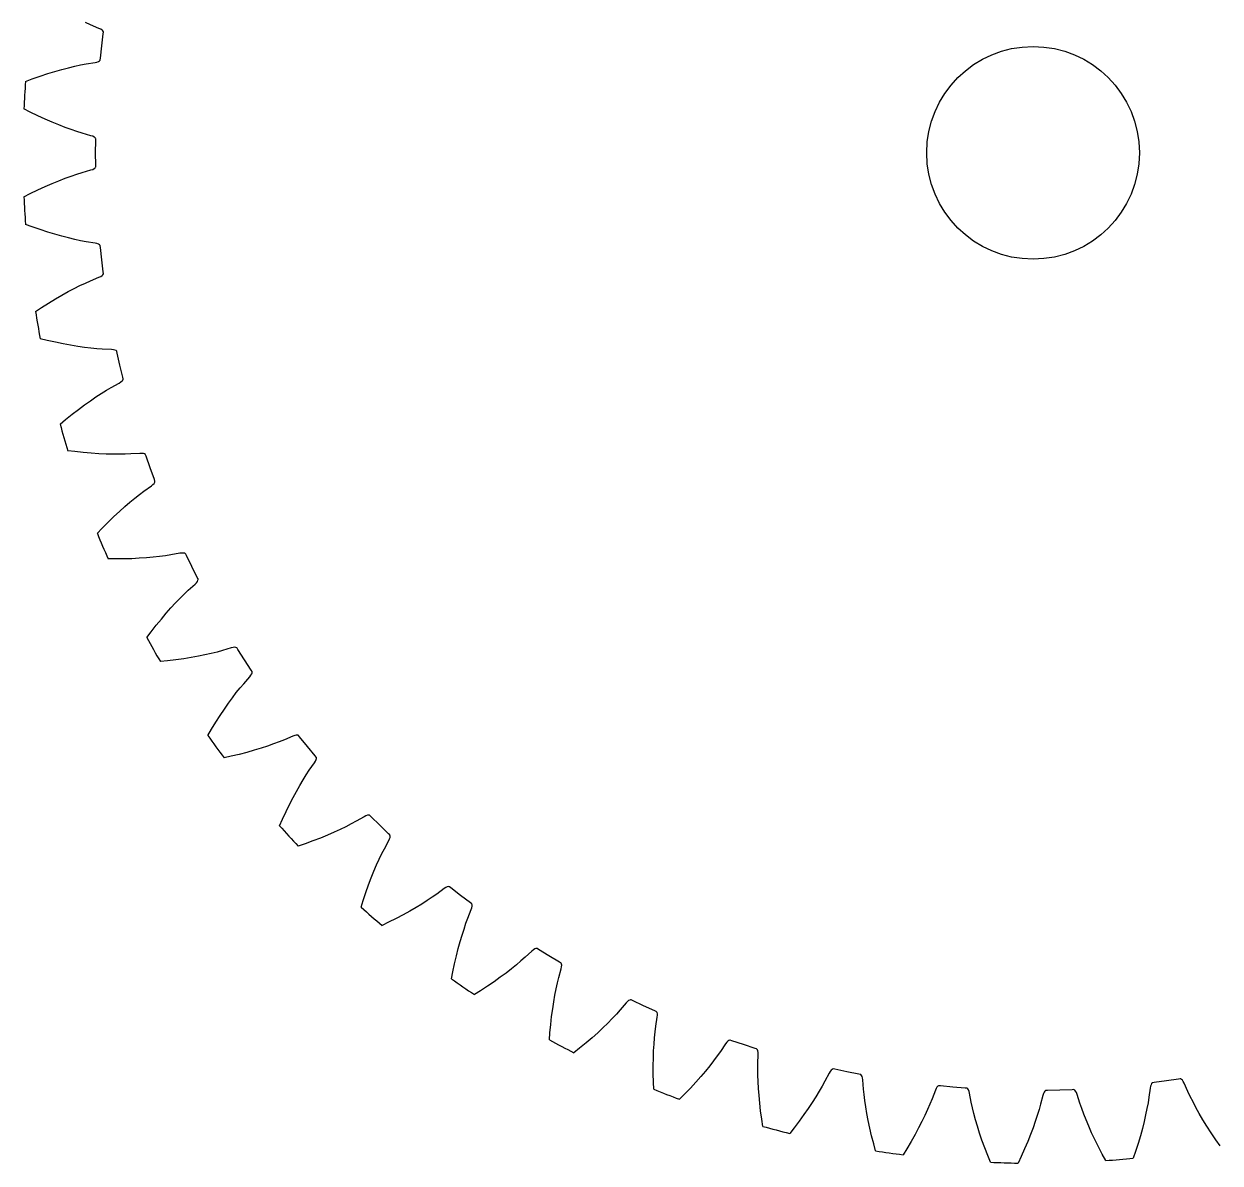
# Model space of a CAD drawing. Extents: x 6.5 to 63.5, y -28.5 to 28.5.
# Drawn here: x 6.53 to 40.28, y -28.5 to 3.64 of the extents above; entities that cross this region are included whole.
import ezdxf

# ---------------------------------------------------------------- set-up
doc = ezdxf.new("R2010")
doc.units = 0

msp = doc.modelspace()

# ---------------------------------------------------------------- linework, layer by layer
msp.add_circle((35, 0), 3)
msp.add_circle((35, 0), 3)
at = {"layer": 'layer0'}
for p, q in [((8.405, 3.61), (8.263, 3.674)), ((8.645, 3.511), (8.405, 3.61)), ((8.694, 3.487), (8.645, 3.511)), ((8.732, 3.463), (8.694, 3.487)), ((8.756, 3.439), (8.732, 3.463)), ((8.768, 3.416), (8.756, 3.439)), ((8.764, 3.36), (8.77, 3.404)), ((8.77, 3.404), (8.768, 3.416)), ((8.722, 3.015), (8.764, 3.36)), ((8.685, 2.67), (8.722, 3.015)), ((7.598, 2.353), (7.784, 2.401)), ((7.784, 2.401), (7.959, 2.442)), ((7.959, 2.442), (8.125, 2.478)), ((8.125, 2.478), (8.279, 2.507)), ((8.279, 2.507), (8.534, 2.549)), ((8.534, 2.549), (8.588, 2.561)), ((8.588, 2.561), (8.63, 2.577)), ((8.63, 2.577), (8.659, 2.594)), ((8.659, 2.594), (8.676, 2.614)), ((8.676, 2.614), (8.68, 2.625)), ((8.68, 2.625), (8.685, 2.67)), ((6.571, 2.017), (6.761, 2.087)), ((6.761, 2.087), (6.984, 2.166)), ((6.984, 2.166), (7.199, 2.236)), ((7.199, 2.236), (7.403, 2.298)), ((7.403, 2.298), (7.598, 2.353)), ((6.707, 1.145), (6.527, 1.237)), ((6.92, 1.042), (6.707, 1.145)), ((7.125, 0.948), (6.92, 1.042)), ((7.321, 0.863), (7.125, 0.948)), ((7.509, 0.786), (7.321, 0.863)), ((7.687, 0.717), (7.509, 0.786)), ((7.857, 0.656), (7.687, 0.717)), ((8.018, 0.602), (7.857, 0.656)), ((8.167, 0.555), (8.018, 0.602)), ((8.416, 0.484), (8.167, 0.555)), ((8.468, 0.466), (8.416, 0.484)), ((8.508, 0.446), (8.468, 0.466)), ((8.535, 0.425), (8.508, 0.446)), ((8.55, 0.403), (8.535, 0.425)), ((8.553, 0.392), (8.55, 0.403)), ((8.55, 0), (8.552, 0.347)), ((8.552, 0.347), (8.553, 0.392)), ((8.552, -0.347), (8.55, 0)), ((7.687, -0.717), (7.857, -0.656)), ((7.857, -0.656), (8.018, -0.602)), ((8.018, -0.602), (8.167, -0.555)), ((8.167, -0.555), (8.416, -0.484)), ((8.416, -0.484), (8.468, -0.466)), ((8.468, -0.466), (8.508, -0.446)), ((8.508, -0.446), (8.535, -0.425)), ((8.535, -0.425), (8.55, -0.403)), ((8.55, -0.403), (8.553, -0.392)), ((8.553, -0.392), (8.552, -0.347)), ((6.92, -1.042), (7.125, -0.948)), ((7.125, -0.948), (7.321, -0.863)), ((7.321, -0.863), (7.509, -0.786)), ((7.509, -0.786), (7.687, -0.717)), ((6.527, -1.237), (6.707, -1.145)), ((6.707, -1.145), (6.92, -1.042)), ((6.761, -2.087), (6.571, -2.017)), ((6.984, -2.166), (6.761, -2.087)), ((7.199, -2.236), (6.984, -2.166)), ((7.403, -2.298), (7.199, -2.236)), ((7.598, -2.353), (7.403, -2.298)), ((7.784, -2.401), (7.598, -2.353)), ((7.959, -2.442), (7.784, -2.401)), ((8.125, -2.478), (7.959, -2.442)), ((8.279, -2.507), (8.125, -2.478)), ((8.534, -2.549), (8.279, -2.507)), ((8.588, -2.561), (8.534, -2.549)), ((8.63, -2.577), (8.588, -2.561)), ((8.659, -2.594), (8.63, -2.577)), ((8.676, -2.614), (8.659, -2.594)), ((8.68, -2.625), (8.676, -2.614)), ((8.685, -2.67), (8.68, -2.625)), ((8.722, -3.015), (8.685, -2.67)), ((8.764, -3.36), (8.722, -3.015)), ((8.77, -3.404), (8.764, -3.36)), ((8.108, -3.746), (8.263, -3.674)), ((8.263, -3.674), (8.405, -3.61)), ((8.405, -3.61), (8.645, -3.511)), ((8.645, -3.511), (8.694, -3.487)), ((8.694, -3.487), (8.732, -3.463)), ((8.732, -3.463), (8.756, -3.439)), ((8.756, -3.439), (8.768, -3.416)), ((8.768, -3.416), (8.77, -3.404)), ((7.415, -4.119), (7.6, -4.012)), ((7.6, -4.012), (7.778, -3.915)), ((7.778, -3.915), (7.947, -3.826)), ((7.947, -3.826), (8.108, -3.746)), ((6.853, -4.475), (7.022, -4.363)), ((7.022, -4.363), (7.222, -4.236)), ((7.222, -4.236), (7.415, -4.119)), ((7.183, -5.293), (6.987, -5.244)), ((7.414, -5.345), (7.183, -5.293)), ((7.635, -5.39), (7.414, -5.345)), ((7.845, -5.429), (7.635, -5.39)), ((8.045, -5.461), (7.845, -5.429)), ((8.235, -5.487), (8.045, -5.461)), ((8.413, -5.509), (8.235, -5.487)), ((8.583, -5.525), (8.413, -5.509)), ((8.739, -5.537), (8.583, -5.525)), ((8.997, -5.549), (8.739, -5.537)), ((9.052, -5.555), (8.997, -5.549)), ((9.095, -5.566), (9.052, -5.555)), ((9.127, -5.58), (9.095, -5.566)), ((9.146, -5.598), (9.127, -5.58)), ((9.151, -5.608), (9.146, -5.598)), ((9.161, -5.652), (9.151, -5.608)), ((9.237, -5.991), (9.161, -5.652)), ((9.318, -6.328), (9.237, -5.991)), ((9.298, -6.435), (9.319, -6.408)), ((9.329, -6.372), (9.318, -6.328)), ((9.319, -6.408), (9.329, -6.384)), ((9.329, -6.384), (9.329, -6.372)), ((8.711, -6.787), (8.856, -6.697)), ((8.856, -6.697), (8.99, -6.618)), ((8.99, -6.618), (9.217, -6.493)), ((9.217, -6.493), (9.263, -6.463)), ((9.263, -6.463), (9.298, -6.435)), ((8.236, -7.11), (8.401, -6.992)), ((8.401, -6.992), (8.56, -6.885)), ((8.56, -6.885), (8.711, -6.787)), ((7.702, -7.524), (7.886, -7.375)), ((7.886, -7.375), (8.064, -7.237)), ((8.064, -7.237), (8.236, -7.11)), ((7.547, -7.654), (7.702, -7.524)), ((7.968, -8.429), (7.767, -8.403)), ((8.203, -8.455), (7.968, -8.429)), ((8.428, -8.474), (8.203, -8.455)), ((8.641, -8.489), (8.428, -8.474)), ((8.843, -8.498), (8.641, -8.489)), ((9.035, -8.503), (8.843, -8.498)), ((9.215, -8.503), (9.035, -8.503)), ((9.385, -8.5), (9.215, -8.503)), ((9.541, -8.494), (9.385, -8.5)), ((9.799, -8.477), (9.541, -8.494)), ((9.855, -8.477), (9.799, -8.477)), ((9.899, -8.482), (9.855, -8.477)), ((9.932, -8.493), (9.899, -8.482)), ((9.953, -8.509), (9.932, -8.493)), ((9.959, -8.518), (9.953, -8.509)), ((9.974, -8.561), (9.959, -8.518)), ((10.088, -8.889), (9.974, -8.561)), ((10.207, -9.215), (10.088, -8.889)), ((9.914, -9.54), (10.125, -9.39)), ((10.125, -9.39), (10.168, -9.355)), ((10.168, -9.355), (10.199, -9.323)), ((10.199, -9.323), (10.217, -9.294)), ((10.223, -9.257), (10.207, -9.215)), ((10.217, -9.294), (10.224, -9.268)), ((10.224, -9.268), (10.223, -9.257)), ((9.517, -9.854), (9.656, -9.74)), ((9.656, -9.74), (9.79, -9.634)), ((9.79, -9.634), (9.914, -9.54)), ((9.065, -10.26), (9.221, -10.114)), ((9.221, -10.114), (9.372, -9.979)), ((9.372, -9.979), (9.517, -9.854)), ((8.738, -10.586), (8.903, -10.418)), ((8.903, -10.418), (9.065, -10.26)), ((8.598, -10.734), (8.738, -10.586)), ((9.105, -11.456), (8.902, -11.453)), ((9.341, -11.454), (9.105, -11.456)), ((9.567, -11.448), (9.341, -11.454)), ((9.78, -11.438), (9.567, -11.448)), ((9.983, -11.424), (9.78, -11.438)), ((10.173, -11.407), (9.983, -11.424)), ((10.352, -11.387), (10.173, -11.407)), ((10.521, -11.365), (10.352, -11.387)), ((10.675, -11.341), (10.521, -11.365)), ((10.93, -11.295), (10.675, -11.341)), ((10.985, -11.288), (10.93, -11.295)), ((11.029, -11.288), (10.985, -11.288)), ((11.063, -11.295), (11.029, -11.288)), ((11.086, -11.308), (11.063, -11.295)), ((11.093, -11.317), (11.086, -11.308)), ((11.113, -11.358), (11.093, -11.317)), ((11.264, -11.67), (11.113, -11.358)), ((11.419, -11.981), (11.264, -11.67)), ((11.357, -12.164), (11.396, -12.125)), ((11.396, -12.125), (11.423, -12.089)), ((11.439, -12.021), (11.419, -11.981)), ((11.423, -12.089), (11.438, -12.058)), ((11.438, -12.058), (11.442, -12.032)), ((11.442, -12.032), (11.439, -12.021)), ((10.931, -12.565), (11.052, -12.445)), ((11.052, -12.445), (11.165, -12.337)), ((11.165, -12.337), (11.357, -12.164)), ((10.676, -12.835), (10.806, -12.695)), ((10.806, -12.695), (10.931, -12.565)), ((10.261, -13.325), (10.404, -13.15)), ((10.404, -13.15), (10.542, -12.987)), ((10.542, -12.987), (10.676, -12.835)), ((10.116, -13.511), (10.261, -13.325)), ((9.994, -13.673), (10.116, -13.511)), ((11.635, -14.163), (11.448, -14.201)), ((11.811, -14.123), (11.635, -14.163)), ((11.976, -14.081), (11.811, -14.123)), ((12.127, -14.04), (11.976, -14.081)), ((12.374, -13.965), (12.127, -14.04)), ((12.428, -13.952), (12.374, -13.965)), ((12.472, -13.947), (12.428, -13.952)), ((12.507, -13.95), (12.472, -13.947)), ((12.531, -13.961), (12.507, -13.95)), ((12.539, -13.969), (12.531, -13.961)), ((12.563, -14.007), (12.539, -13.969)), ((12.749, -14.3), (12.563, -14.007)), ((10.58, -14.333), (10.378, -14.353)), ((10.814, -14.304), (10.58, -14.333)), ((11.038, -14.273), (10.814, -14.304)), ((11.249, -14.238), (11.038, -14.273)), ((11.448, -14.201), (11.249, -14.238)), ((12.938, -14.591), (12.749, -14.3)), ((12.727, -14.974), (12.898, -14.78)), ((12.898, -14.78), (12.932, -14.736)), ((12.932, -14.736), (12.955, -14.698)), ((12.963, -14.628), (12.938, -14.591)), ((12.955, -14.698), (12.966, -14.665)), ((12.967, -14.639), (12.963, -14.628)), ((12.966, -14.665), (12.967, -14.639)), ((12.52, -15.227), (12.627, -15.094)), ((12.627, -15.094), (12.727, -14.974)), ((12.182, -15.69), (12.298, -15.524)), ((12.298, -15.524), (12.411, -15.37)), ((12.411, -15.37), (12.52, -15.227)), ((12.063, -15.868), (12.182, -15.69)), ((11.818, -16.26), (11.941, -16.058)), ((11.941, -16.058), (12.063, -15.868)), ((11.716, -16.434), (11.818, -16.26)), ((14.114, -16.453), (13.876, -16.556)), ((14.166, -16.434), (14.114, -16.453)), ((14.209, -16.424), (14.166, -16.434)), ((14.244, -16.423), (14.209, -16.424)), ((14.269, -16.431), (14.244, -16.423)), ((14.278, -16.438), (14.269, -16.431)), ((14.306, -16.473), (14.278, -16.438)), ((14.524, -16.743), (14.306, -16.473)), ((13.027, -16.853), (12.821, -16.911)), ((13.22, -16.794), (13.027, -16.853)), ((13.402, -16.734), (13.22, -16.794)), ((13.572, -16.674), (13.402, -16.734)), ((13.731, -16.614), (13.572, -16.674)), ((13.876, -16.556), (13.731, -16.614)), ((14.745, -17.01), (14.524, -16.743)), ((12.373, -17.023), (12.175, -17.066)), ((12.603, -16.968), (12.373, -17.023)), ((12.821, -16.911), (12.603, -16.968)), ((14.579, -17.415), (14.727, -17.203)), ((14.727, -17.203), (14.756, -17.156)), ((14.774, -17.045), (14.745, -17.01)), ((14.756, -17.156), (14.774, -17.115)), ((14.779, -17.055), (14.774, -17.045)), ((14.774, -17.115), (14.782, -17.082)), ((14.782, -17.082), (14.779, -17.055)), ((14.403, -17.69), (14.493, -17.546)), ((14.493, -17.546), (14.579, -17.415)), ((14.216, -18.011), (14.31, -17.845)), ((14.31, -17.845), (14.403, -17.69)), ((14.021, -18.379), (14.119, -18.189)), ((14.119, -18.189), (14.216, -18.011)), ((13.922, -18.582), (14.021, -18.379)), ((13.741, -18.982), (13.822, -18.796)), ((13.822, -18.796), (13.922, -18.582)), ((15.901, -18.856), (15.764, -18.93)), ((16.125, -18.727), (15.901, -18.856)), ((16.175, -18.702), (16.125, -18.727)), ((16.217, -18.687), (16.175, -18.702)), ((16.251, -18.682), (16.217, -18.687)), ((16.277, -18.687), (16.251, -18.682)), ((16.287, -18.693), (16.277, -18.687)), ((16.319, -18.725), (16.287, -18.693)), ((16.566, -18.968), (16.319, -18.725)), ((15.277, -19.167), (15.091, -19.248)), ((15.45, -19.087), (15.277, -19.167)), ((15.612, -19.008), (15.45, -19.087)), ((15.764, -18.93), (15.612, -19.008)), ((16.816, -19.208), (16.566, -18.968)), ((16.849, -19.24), (16.816, -19.208)), ((14.461, -19.491), (14.269, -19.557)), ((14.683, -19.411), (14.461, -19.491)), ((14.893, -19.329), (14.683, -19.411)), ((15.091, -19.248), (14.893, -19.329)), ((16.697, -19.629), (16.82, -19.402)), ((16.82, -19.402), (16.843, -19.352)), ((16.843, -19.352), (16.857, -19.309)), ((16.855, -19.249), (16.849, -19.24)), ((16.861, -19.275), (16.855, -19.249)), ((16.857, -19.309), (16.861, -19.275)), ((16.553, -19.923), (16.627, -19.769)), ((16.627, -19.769), (16.697, -19.629)), ((16.404, -20.263), (16.479, -20.087)), ((16.479, -20.087), (16.553, -19.923)), ((16.253, -20.65), (16.329, -20.451)), ((16.329, -20.451), (16.404, -20.263)), ((16.103, -21.088), (16.177, -20.863)), ((16.177, -20.863), (16.253, -20.65)), ((18.175, -20.91), (18.047, -20.999)), ((18.383, -20.756), (18.175, -20.91)), ((18.429, -20.726), (18.383, -20.756)), ((18.469, -20.707), (18.429, -20.726)), ((18.503, -20.698), (18.469, -20.707)), ((18.529, -20.7), (18.503, -20.698)), ((18.539, -20.704), (18.529, -20.7)), ((18.575, -20.732), (18.539, -20.704)), ((18.848, -20.946), (18.575, -20.732)), ((16.043, -21.281), (16.103, -21.088)), ((17.753, -21.191), (17.59, -21.29)), ((17.905, -21.094), (17.753, -21.191)), ((18.047, -20.999), (17.905, -21.094)), ((19.125, -21.156), (18.848, -20.946)), ((19.161, -21.183), (19.125, -21.156)), ((19.168, -21.192), (19.161, -21.183)), ((19.176, -21.217), (19.168, -21.192)), ((19.168, -21.295), (19.176, -21.251)), ((19.176, -21.251), (19.176, -21.217)), ((17.228, -21.495), (17.028, -21.6)), ((17.415, -21.392), (17.228, -21.495)), ((17.59, -21.29), (17.415, -21.392)), ((19, -21.734), (19.054, -21.588)), ((19.054, -21.588), (19.15, -21.347)), ((19.15, -21.347), (19.168, -21.295)), ((16.816, -21.706), (16.633, -21.793)), ((17.028, -21.6), (16.816, -21.706)), ((18.89, -22.067), (18.945, -21.896)), ((18.945, -21.896), (19, -21.734)), ((18.781, -22.446), (18.835, -22.25)), ((18.835, -22.25), (18.89, -22.067)), ((18.729, -22.653), (18.781, -22.446)), ((20.857, -22.515), (20.668, -22.692)), ((20.9, -22.48), (20.857, -22.515)), ((20.938, -22.456), (20.9, -22.48)), ((20.97, -22.444), (20.938, -22.456)), ((20.996, -22.442), (20.97, -22.444)), ((21.007, -22.446), (20.996, -22.442)), ((21.045, -22.469), (21.007, -22.446)), ((21.341, -22.65), (21.045, -22.469)), ((18.63, -23.104), (18.678, -22.873)), ((18.678, -22.873), (18.729, -22.653)), ((20.421, -22.905), (20.281, -23.019)), ((20.551, -22.795), (20.421, -22.905)), ((20.668, -22.692), (20.551, -22.795)), ((21.64, -22.828), (21.341, -22.65)), ((21.679, -22.851), (21.64, -22.828)), ((21.687, -22.859), (21.679, -22.851)), ((21.698, -22.883), (21.687, -22.859)), ((21.702, -22.917), (21.698, -22.883)), ((21.698, -22.961), (21.702, -22.917)), ((18.593, -23.303), (18.63, -23.104)), ((19.968, -23.257), (19.794, -23.381)), ((20.13, -23.136), (19.968, -23.257)), ((20.281, -23.019), (20.13, -23.136)), ((21.582, -23.417), (21.619, -23.265)), ((21.619, -23.265), (21.687, -23.015)), ((21.687, -23.015), (21.698, -22.961)), ((19.607, -23.508), (19.409, -23.637)), ((19.794, -23.381), (19.607, -23.508)), ((21.51, -23.76), (21.545, -23.583)), ((21.545, -23.583), (21.582, -23.417)), ((19.409, -23.637), (19.237, -23.744)), ((21.446, -24.148), (21.477, -23.948)), ((21.477, -23.948), (21.51, -23.76)), ((23.554, -23.94), (23.516, -23.98)), ((23.589, -23.913), (23.554, -23.94)), ((23.62, -23.897), (23.589, -23.913)), ((23.645, -23.892), (23.62, -23.897)), ((23.657, -23.894), (23.645, -23.892)), ((23.697, -23.914), (23.657, -23.894)), ((24.012, -24.06), (23.697, -23.914)), ((21.417, -24.36), (21.446, -24.148)), ((23.244, -24.294), (23.127, -24.418)), ((23.348, -24.177), (23.244, -24.294)), ((23.516, -23.98), (23.348, -24.177)), ((24.329, -24.202), (24.012, -24.06)), ((24.37, -24.22), (24.329, -24.202)), ((24.379, -24.227), (24.37, -24.22)), ((24.393, -24.25), (24.379, -24.227)), ((24.401, -24.283), (24.393, -24.25)), ((24.402, -24.328), (24.401, -24.283)), ((21.37, -24.82), (21.392, -24.584)), ((21.392, -24.584), (21.417, -24.36)), ((23.001, -24.546), (22.865, -24.68)), ((23.127, -24.418), (23.001, -24.546)), ((24.358, -24.638), (24.397, -24.383)), ((24.397, -24.383), (24.402, -24.328)), ((21.356, -25.022), (21.37, -24.82)), ((22.558, -24.962), (22.387, -25.109)), ((22.717, -24.819), (22.558, -24.962)), ((22.865, -24.68), (22.717, -24.819)), ((24.307, -25.142), (24.321, -24.963)), ((24.321, -24.963), (24.339, -24.793)), ((24.339, -24.793), (24.358, -24.638)), ((22.205, -25.26), (22.047, -25.386)), ((22.387, -25.109), (22.205, -25.26)), ((24.295, -25.333), (24.307, -25.142)), ((26.325, -25.133), (26.18, -25.348)), ((26.358, -25.089), (26.325, -25.133)), ((26.389, -25.057), (26.358, -25.089)), ((26.418, -25.038), (26.389, -25.057)), ((26.443, -25.031), (26.418, -25.038)), ((26.454, -25.032), (26.443, -25.031)), ((26.497, -25.046), (26.454, -25.032)), ((26.827, -25.155), (26.497, -25.046)), ((27.157, -25.261), (26.827, -25.155)), ((27.2, -25.274), (27.157, -25.261)), ((27.21, -25.28), (27.2, -25.274)), ((27.226, -25.301), (27.21, -25.28)), ((27.238, -25.333), (27.226, -25.301)), ((24.283, -25.749), (24.287, -25.536)), ((24.287, -25.536), (24.295, -25.333)), ((25.988, -25.612), (25.878, -25.754)), ((26.09, -25.475), (25.988, -25.612)), ((26.18, -25.348), (26.09, -25.475)), ((27.236, -25.691), (27.246, -25.432)), ((27.245, -25.377), (27.238, -25.333)), ((27.246, -25.432), (27.245, -25.377)), ((24.283, -25.975), (24.283, -25.749)), ((24.289, -26.212), (24.283, -25.975)), ((25.757, -25.903), (25.626, -26.057)), ((25.878, -25.754), (25.757, -25.903)), ((27.234, -25.847), (27.236, -25.691)), ((27.236, -26.018), (27.234, -25.847)), ((29.246, -25.958), (29.127, -26.188)), ((29.274, -25.911), (29.246, -25.958)), ((29.302, -25.876), (29.274, -25.911)), ((29.328, -25.853), (29.302, -25.876)), ((29.352, -25.843), (29.328, -25.853)), ((29.363, -25.843), (29.352, -25.843)), ((29.408, -25.852), (29.363, -25.843)), ((29.747, -25.923), (29.408, -25.852)), ((30.088, -25.99), (29.747, -25.923)), ((24.297, -26.414), (24.289, -26.212)), ((25.485, -26.217), (25.332, -26.383)), ((25.626, -26.057), (25.485, -26.217)), ((27.242, -26.198), (27.236, -26.018)), ((27.252, -26.389), (27.242, -26.198)), ((29.127, -26.188), (29.052, -26.325)), ((30.132, -25.998), (30.088, -25.99)), ((30.142, -26.003), (30.132, -25.998)), ((30.161, -26.022), (30.142, -26.003)), ((30.176, -26.053), (30.161, -26.022)), ((30.188, -26.096), (30.176, -26.053)), ((30.195, -26.15), (30.188, -26.096)), ((30.215, -26.409), (30.195, -26.15)), ((32.335, -26.318), (32.312, -26.331)), ((32.346, -26.317), (32.335, -26.318)), ((32.391, -26.321), (32.346, -26.317)), ((32.737, -26.353), (32.391, -26.321)), ((38.329, -26.286), (38.314, -26.328)), ((38.346, -26.256), (38.329, -26.286)), ((38.365, -26.238), (38.346, -26.256)), ((38.376, -26.234), (38.365, -26.238)), ((38.42, -26.228), (38.376, -26.234)), ((38.764, -26.181), (38.42, -26.228)), ((39.107, -26.129), (38.764, -26.181)), ((39.152, -26.122), (39.107, -26.129)), ((39.163, -26.123), (39.152, -26.122)), ((39.187, -26.135), (39.163, -26.123)), ((39.212, -26.159), (39.187, -26.135)), ((39.237, -26.195), (39.212, -26.159)), ((39.263, -26.244), (39.237, -26.195)), ((39.368, -26.481), (39.263, -26.244)), ((25.168, -26.554), (25.025, -26.697)), ((25.332, -26.383), (25.168, -26.554)), ((27.268, -26.591), (27.252, -26.389)), ((27.288, -26.803), (27.268, -26.591)), ((28.873, -26.626), (28.77, -26.787)), ((28.966, -26.472), (28.873, -26.626)), ((29.052, -26.325), (28.966, -26.472)), ((30.231, -26.564), (30.215, -26.409)), ((30.253, -26.733), (30.231, -26.564)), ((32.243, -26.445), (32.151, -26.687)), ((32.265, -26.394), (32.243, -26.445)), ((32.288, -26.357), (32.265, -26.394)), ((32.312, -26.331), (32.288, -26.357)), ((33.083, -26.38), (32.737, -26.353)), ((33.128, -26.384), (33.083, -26.38)), ((33.138, -26.387), (33.128, -26.384)), ((33.159, -26.404), (33.138, -26.387)), ((33.177, -26.433), (33.159, -26.404)), ((33.194, -26.474), (33.177, -26.433)), ((33.208, -26.528), (33.194, -26.474)), ((33.257, -26.782), (33.208, -26.528)), ((35.275, -26.587), (35.212, -26.838)), ((35.292, -26.534), (35.275, -26.587)), ((35.311, -26.494), (35.292, -26.534)), ((35.331, -26.466), (35.311, -26.494)), ((35.352, -26.451), (35.331, -26.466)), ((35.363, -26.448), (35.352, -26.451)), ((35.408, -26.447), (35.363, -26.448)), ((35.755, -26.439), (35.408, -26.447)), ((36.102, -26.427), (35.755, -26.439)), ((36.147, -26.425), (36.102, -26.427)), ((36.158, -26.428), (36.147, -26.425)), ((36.181, -26.442), (36.158, -26.428)), ((36.202, -26.468), (36.181, -26.442)), ((36.224, -26.507), (36.202, -26.468)), ((36.243, -26.559), (36.224, -26.507)), ((36.321, -26.806), (36.243, -26.559)), ((38.269, -26.639), (38.244, -26.793)), ((38.304, -26.382), (38.269, -26.639)), ((38.314, -26.328), (38.304, -26.382)), ((39.436, -26.622), (39.368, -26.481)), ((39.513, -26.774), (39.436, -26.622)), ((27.314, -27.028), (27.288, -26.803)), ((28.658, -26.956), (28.535, -27.131)), ((28.77, -26.787), (28.658, -26.956)), ((30.279, -26.911), (30.253, -26.733)), ((30.311, -27.1), (30.279, -26.911)), ((32.023, -26.988), (31.948, -27.151)), ((32.091, -26.831), (32.023, -26.988)), ((32.151, -26.687), (32.091, -26.831)), ((33.291, -26.934), (33.257, -26.782)), ((33.331, -27.1), (33.291, -26.934)), ((35.169, -26.988), (35.119, -27.151)), ((35.212, -26.838), (35.169, -26.988)), ((36.372, -26.954), (36.321, -26.806)), ((36.431, -27.114), (36.372, -26.954)), ((38.213, -26.961), (38.177, -27.137)), ((38.244, -26.793), (38.213, -26.961)), ((39.597, -26.933), (39.513, -26.774)), ((39.691, -27.099), (39.597, -26.933)), ((27.346, -27.262), (27.314, -27.028)), ((27.378, -27.462), (27.346, -27.262)), ((28.402, -27.314), (28.259, -27.502)), ((28.535, -27.131), (28.402, -27.314)), ((30.349, -27.299), (30.311, -27.1)), ((30.393, -27.508), (30.349, -27.299)), ((31.864, -27.323), (31.772, -27.503)), ((31.948, -27.151), (31.864, -27.323)), ((33.378, -27.274), (33.331, -27.1)), ((33.431, -27.458), (33.378, -27.274)), ((35.063, -27.322), (34.999, -27.502)), ((35.119, -27.151), (35.063, -27.322)), ((36.497, -27.281), (36.431, -27.114)), ((36.571, -27.457), (36.497, -27.281)), ((38.134, -27.323), (38.085, -27.52)), ((38.177, -27.137), (38.134, -27.323)), ((39.793, -27.274), (39.691, -27.099)), ((39.905, -27.456), (39.793, -27.274)), ((28.259, -27.502), (28.133, -27.66)), ((30.445, -27.728), (30.393, -27.508)), ((31.772, -27.503), (31.67, -27.691)), ((33.491, -27.651), (33.431, -27.458)), ((33.559, -27.853), (33.491, -27.651)), ((34.999, -27.502), (34.928, -27.692)), ((36.653, -27.643), (36.571, -27.457)), ((36.744, -27.836), (36.653, -27.643)), ((38.085, -27.52), (38.029, -27.726)), ((40.028, -27.646), (39.905, -27.456)), ((40.16, -27.842), (40.028, -27.646)), ((30.504, -27.957), (30.445, -27.728)), ((30.558, -28.152), (30.504, -27.957)), ((31.559, -27.888), (31.438, -28.091)), ((31.67, -27.691), (31.559, -27.888)), ((33.635, -28.066), (33.559, -27.853)), ((34.848, -27.89), (34.76, -28.098)), ((34.928, -27.692), (34.848, -27.89)), ((36.844, -28.039), (36.744, -27.836)), ((37.965, -27.942), (37.893, -28.168)), ((38.029, -27.726), (37.965, -27.942)), ((40.277, -28.007), (40.16, -27.842)), ((31.438, -28.091), (31.331, -28.263)), ((33.72, -28.287), (33.635, -28.066)), ((33.796, -28.475), (33.72, -28.287)), ((34.663, -28.314), (34.577, -28.497)), ((34.76, -28.098), (34.663, -28.314)), ((36.953, -28.248), (36.844, -28.039)), ((37.05, -28.426), (36.953, -28.248)), ((37.893, -28.168), (37.828, -28.359))]:
    msp.add_line(p, q, dxfattribs=at)
for start, end in [(175.9423, 177.5122), (182.4878, 184.0577), (189.0332, 190.6032), (195.5787, 197.1486), (202.1241, 203.6941), (208.6696, 210.2395), (215.215, 216.785), (221.7605, 223.3304), (228.3059, 229.8759), (234.8514, 236.4213), (241.3968, 242.9668), (247.9423, 249.5122), (254.4878, 256.0577), (261.0332, 262.6032), (267.5787, 269.1486), (274.1241, 275.6941)]:
    msp.add_arc((35, 0), 28.5, start, end, dxfattribs=at)
at = {"layer": 'layer1'}
for p, q in [((8.405, 3.61), (8.263, 3.674)), ((8.645, 3.511), (8.405, 3.61)), ((8.694, 3.487), (8.645, 3.511)), ((8.732, 3.463), (8.694, 3.487)), ((8.756, 3.439), (8.732, 3.463)), ((8.768, 3.416), (8.756, 3.439)), ((8.764, 3.36), (8.77, 3.404)), ((8.77, 3.404), (8.768, 3.416)), ((8.722, 3.015), (8.764, 3.36)), ((8.685, 2.67), (8.722, 3.015)), ((7.598, 2.353), (7.784, 2.401)), ((7.784, 2.401), (7.959, 2.442)), ((7.959, 2.442), (8.125, 2.478)), ((8.125, 2.478), (8.279, 2.507)), ((8.279, 2.507), (8.534, 2.549)), ((8.534, 2.549), (8.588, 2.561)), ((8.588, 2.561), (8.63, 2.577)), ((8.63, 2.577), (8.659, 2.594)), ((8.659, 2.594), (8.676, 2.614)), ((8.676, 2.614), (8.68, 2.625)), ((8.68, 2.625), (8.685, 2.67)), ((6.571, 2.017), (6.761, 2.087)), ((6.761, 2.087), (6.984, 2.166)), ((6.984, 2.166), (7.199, 2.236)), ((7.199, 2.236), (7.403, 2.298)), ((7.403, 2.298), (7.598, 2.353)), ((6.707, 1.145), (6.527, 1.237)), ((6.92, 1.042), (6.707, 1.145)), ((7.125, 0.948), (6.92, 1.042)), ((7.321, 0.863), (7.125, 0.948)), ((7.509, 0.786), (7.321, 0.863)), ((7.687, 0.717), (7.509, 0.786)), ((7.857, 0.656), (7.687, 0.717)), ((8.018, 0.602), (7.857, 0.656)), ((8.167, 0.555), (8.018, 0.602)), ((8.416, 0.484), (8.167, 0.555)), ((8.468, 0.466), (8.416, 0.484)), ((8.508, 0.446), (8.468, 0.466)), ((8.535, 0.425), (8.508, 0.446)), ((8.55, 0.403), (8.535, 0.425)), ((8.553, 0.392), (8.55, 0.403)), ((8.55, 0), (8.552, 0.347)), ((8.552, 0.347), (8.553, 0.392)), ((8.552, -0.347), (8.55, 0)), ((7.687, -0.717), (7.857, -0.656)), ((7.857, -0.656), (8.018, -0.602)), ((8.018, -0.602), (8.167, -0.555)), ((8.167, -0.555), (8.416, -0.484)), ((8.416, -0.484), (8.468, -0.466)), ((8.468, -0.466), (8.508, -0.446)), ((8.508, -0.446), (8.535, -0.425)), ((8.535, -0.425), (8.55, -0.403)), ((8.55, -0.403), (8.553, -0.392)), ((8.553, -0.392), (8.552, -0.347)), ((6.92, -1.042), (7.125, -0.948)), ((7.125, -0.948), (7.321, -0.863)), ((7.321, -0.863), (7.509, -0.786)), ((7.509, -0.786), (7.687, -0.717)), ((6.527, -1.237), (6.707, -1.145)), ((6.707, -1.145), (6.92, -1.042)), ((6.761, -2.087), (6.571, -2.017)), ((6.984, -2.166), (6.761, -2.087)), ((7.199, -2.236), (6.984, -2.166)), ((7.403, -2.298), (7.199, -2.236)), ((7.598, -2.353), (7.403, -2.298)), ((7.784, -2.401), (7.598, -2.353)), ((7.959, -2.442), (7.784, -2.401)), ((8.125, -2.478), (7.959, -2.442)), ((8.279, -2.507), (8.125, -2.478)), ((8.534, -2.549), (8.279, -2.507)), ((8.588, -2.561), (8.534, -2.549)), ((8.63, -2.577), (8.588, -2.561)), ((8.659, -2.594), (8.63, -2.577)), ((8.676, -2.614), (8.659, -2.594)), ((8.68, -2.625), (8.676, -2.614)), ((8.685, -2.67), (8.68, -2.625)), ((8.722, -3.015), (8.685, -2.67)), ((8.764, -3.36), (8.722, -3.015)), ((8.77, -3.404), (8.764, -3.36)), ((8.108, -3.746), (8.263, -3.674)), ((8.263, -3.674), (8.405, -3.61)), ((8.405, -3.61), (8.645, -3.511)), ((8.645, -3.511), (8.694, -3.487)), ((8.694, -3.487), (8.732, -3.463)), ((8.732, -3.463), (8.756, -3.439)), ((8.756, -3.439), (8.768, -3.416)), ((8.768, -3.416), (8.77, -3.404)), ((7.415, -4.119), (7.6, -4.012)), ((7.6, -4.012), (7.778, -3.915)), ((7.778, -3.915), (7.947, -3.826)), ((7.947, -3.826), (8.108, -3.746)), ((6.853, -4.475), (7.022, -4.363)), ((7.022, -4.363), (7.222, -4.236)), ((7.222, -4.236), (7.415, -4.119)), ((7.183, -5.293), (6.987, -5.244)), ((7.414, -5.345), (7.183, -5.293)), ((7.635, -5.39), (7.414, -5.345)), ((7.845, -5.429), (7.635, -5.39)), ((8.045, -5.461), (7.845, -5.429)), ((8.235, -5.487), (8.045, -5.461)), ((8.413, -5.509), (8.235, -5.487)), ((8.583, -5.525), (8.413, -5.509)), ((8.739, -5.537), (8.583, -5.525)), ((8.997, -5.549), (8.739, -5.537)), ((9.052, -5.555), (8.997, -5.549)), ((9.095, -5.566), (9.052, -5.555)), ((9.127, -5.58), (9.095, -5.566)), ((9.146, -5.598), (9.127, -5.58)), ((9.151, -5.608), (9.146, -5.598)), ((9.161, -5.652), (9.151, -5.608)), ((9.237, -5.991), (9.161, -5.652)), ((9.318, -6.328), (9.237, -5.991)), ((9.298, -6.435), (9.319, -6.408)), ((9.329, -6.372), (9.318, -6.328)), ((9.319, -6.408), (9.329, -6.384)), ((9.329, -6.384), (9.329, -6.372)), ((8.711, -6.787), (8.856, -6.697)), ((8.856, -6.697), (8.99, -6.618)), ((8.99, -6.618), (9.217, -6.493)), ((9.217, -6.493), (9.263, -6.463)), ((9.263, -6.463), (9.298, -6.435)), ((8.236, -7.11), (8.401, -6.992)), ((8.401, -6.992), (8.56, -6.885)), ((8.56, -6.885), (8.711, -6.787)), ((7.702, -7.524), (7.886, -7.375)), ((7.886, -7.375), (8.064, -7.237)), ((8.064, -7.237), (8.236, -7.11)), ((7.547, -7.654), (7.702, -7.524)), ((7.968, -8.429), (7.767, -8.403)), ((8.203, -8.455), (7.968, -8.429)), ((8.428, -8.474), (8.203, -8.455)), ((8.641, -8.489), (8.428, -8.474)), ((8.843, -8.498), (8.641, -8.489)), ((9.035, -8.503), (8.843, -8.498)), ((9.215, -8.503), (9.035, -8.503)), ((9.385, -8.5), (9.215, -8.503)), ((9.541, -8.494), (9.385, -8.5)), ((9.799, -8.477), (9.541, -8.494)), ((9.855, -8.477), (9.799, -8.477)), ((9.899, -8.482), (9.855, -8.477)), ((9.932, -8.493), (9.899, -8.482)), ((9.953, -8.509), (9.932, -8.493)), ((9.959, -8.518), (9.953, -8.509)), ((9.974, -8.561), (9.959, -8.518)), ((10.088, -8.889), (9.974, -8.561)), ((10.207, -9.215), (10.088, -8.889)), ((9.914, -9.54), (10.125, -9.39)), ((10.125, -9.39), (10.168, -9.355)), ((10.168, -9.355), (10.199, -9.323)), ((10.199, -9.323), (10.217, -9.294)), ((10.223, -9.257), (10.207, -9.215)), ((10.217, -9.294), (10.224, -9.268)), ((10.224, -9.268), (10.223, -9.257)), ((9.517, -9.854), (9.656, -9.74)), ((9.656, -9.74), (9.79, -9.634)), ((9.79, -9.634), (9.914, -9.54)), ((9.065, -10.26), (9.221, -10.114)), ((9.221, -10.114), (9.372, -9.979)), ((9.372, -9.979), (9.517, -9.854)), ((8.738, -10.586), (8.903, -10.418)), ((8.903, -10.418), (9.065, -10.26)), ((8.598, -10.734), (8.738, -10.586)), ((9.105, -11.456), (8.902, -11.453)), ((9.341, -11.454), (9.105, -11.456)), ((9.567, -11.448), (9.341, -11.454)), ((9.78, -11.438), (9.567, -11.448)), ((9.983, -11.424), (9.78, -11.438)), ((10.173, -11.407), (9.983, -11.424)), ((10.352, -11.387), (10.173, -11.407)), ((10.521, -11.365), (10.352, -11.387)), ((10.675, -11.341), (10.521, -11.365)), ((10.93, -11.295), (10.675, -11.341)), ((10.985, -11.288), (10.93, -11.295)), ((11.029, -11.288), (10.985, -11.288)), ((11.063, -11.295), (11.029, -11.288)), ((11.086, -11.308), (11.063, -11.295)), ((11.093, -11.317), (11.086, -11.308)), ((11.113, -11.358), (11.093, -11.317)), ((11.264, -11.67), (11.113, -11.358)), ((11.419, -11.981), (11.264, -11.67)), ((11.357, -12.164), (11.396, -12.125)), ((11.396, -12.125), (11.423, -12.089)), ((11.439, -12.021), (11.419, -11.981)), ((11.423, -12.089), (11.438, -12.058)), ((11.438, -12.058), (11.442, -12.032)), ((11.442, -12.032), (11.439, -12.021)), ((10.931, -12.565), (11.052, -12.445)), ((11.052, -12.445), (11.165, -12.337)), ((11.165, -12.337), (11.357, -12.164)), ((10.676, -12.835), (10.806, -12.695)), ((10.806, -12.695), (10.931, -12.565)), ((10.261, -13.325), (10.404, -13.15)), ((10.404, -13.15), (10.542, -12.987)), ((10.542, -12.987), (10.676, -12.835)), ((10.116, -13.511), (10.261, -13.325)), ((9.994, -13.673), (10.116, -13.511)), ((11.635, -14.163), (11.448, -14.201)), ((11.811, -14.123), (11.635, -14.163)), ((11.976, -14.081), (11.811, -14.123)), ((12.127, -14.04), (11.976, -14.081)), ((12.374, -13.965), (12.127, -14.04)), ((12.428, -13.952), (12.374, -13.965)), ((12.472, -13.947), (12.428, -13.952)), ((12.507, -13.95), (12.472, -13.947)), ((12.531, -13.961), (12.507, -13.95)), ((12.539, -13.969), (12.531, -13.961)), ((12.563, -14.007), (12.539, -13.969)), ((12.749, -14.3), (12.563, -14.007)), ((10.58, -14.333), (10.378, -14.353)), ((10.814, -14.304), (10.58, -14.333)), ((11.038, -14.273), (10.814, -14.304)), ((11.249, -14.238), (11.038, -14.273)), ((11.448, -14.201), (11.249, -14.238)), ((12.938, -14.591), (12.749, -14.3)), ((12.727, -14.974), (12.898, -14.78)), ((12.898, -14.78), (12.932, -14.736)), ((12.932, -14.736), (12.955, -14.698)), ((12.963, -14.628), (12.938, -14.591)), ((12.955, -14.698), (12.966, -14.665)), ((12.967, -14.639), (12.963, -14.628)), ((12.966, -14.665), (12.967, -14.639)), ((12.52, -15.227), (12.627, -15.094)), ((12.627, -15.094), (12.727, -14.974)), ((12.182, -15.69), (12.298, -15.524)), ((12.298, -15.524), (12.411, -15.37)), ((12.411, -15.37), (12.52, -15.227)), ((12.063, -15.868), (12.182, -15.69)), ((11.818, -16.26), (11.941, -16.058)), ((11.941, -16.058), (12.063, -15.868)), ((11.716, -16.434), (11.818, -16.26)), ((14.114, -16.453), (13.876, -16.556)), ((14.166, -16.434), (14.114, -16.453)), ((14.209, -16.424), (14.166, -16.434)), ((14.244, -16.423), (14.209, -16.424)), ((14.269, -16.431), (14.244, -16.423)), ((14.278, -16.438), (14.269, -16.431)), ((14.306, -16.473), (14.278, -16.438)), ((14.524, -16.743), (14.306, -16.473)), ((13.027, -16.853), (12.821, -16.911)), ((13.22, -16.794), (13.027, -16.853)), ((13.402, -16.734), (13.22, -16.794)), ((13.572, -16.674), (13.402, -16.734)), ((13.731, -16.614), (13.572, -16.674)), ((13.876, -16.556), (13.731, -16.614)), ((14.745, -17.01), (14.524, -16.743)), ((12.373, -17.023), (12.175, -17.066)), ((12.603, -16.968), (12.373, -17.023)), ((12.821, -16.911), (12.603, -16.968)), ((14.579, -17.415), (14.727, -17.203)), ((14.727, -17.203), (14.756, -17.156)), ((14.774, -17.045), (14.745, -17.01)), ((14.756, -17.156), (14.774, -17.115)), ((14.779, -17.055), (14.774, -17.045)), ((14.774, -17.115), (14.782, -17.082)), ((14.782, -17.082), (14.779, -17.055)), ((14.403, -17.69), (14.493, -17.546)), ((14.493, -17.546), (14.579, -17.415)), ((14.216, -18.011), (14.31, -17.845)), ((14.31, -17.845), (14.403, -17.69)), ((14.021, -18.379), (14.119, -18.189)), ((14.119, -18.189), (14.216, -18.011)), ((13.922, -18.582), (14.021, -18.379)), ((13.741, -18.982), (13.822, -18.796)), ((13.822, -18.796), (13.922, -18.582)), ((15.901, -18.856), (15.764, -18.93)), ((16.125, -18.727), (15.901, -18.856)), ((16.175, -18.702), (16.125, -18.727)), ((16.217, -18.687), (16.175, -18.702)), ((16.251, -18.682), (16.217, -18.687)), ((16.277, -18.687), (16.251, -18.682)), ((16.287, -18.693), (16.277, -18.687)), ((16.319, -18.725), (16.287, -18.693)), ((16.566, -18.968), (16.319, -18.725)), ((15.277, -19.167), (15.091, -19.248)), ((15.45, -19.087), (15.277, -19.167)), ((15.612, -19.008), (15.45, -19.087)), ((15.764, -18.93), (15.612, -19.008)), ((16.816, -19.208), (16.566, -18.968)), ((16.849, -19.24), (16.816, -19.208)), ((14.461, -19.491), (14.269, -19.557)), ((14.683, -19.411), (14.461, -19.491)), ((14.893, -19.329), (14.683, -19.411)), ((15.091, -19.248), (14.893, -19.329)), ((16.697, -19.629), (16.82, -19.402)), ((16.82, -19.402), (16.843, -19.352)), ((16.843, -19.352), (16.857, -19.309)), ((16.855, -19.249), (16.849, -19.24)), ((16.861, -19.275), (16.855, -19.249)), ((16.857, -19.309), (16.861, -19.275)), ((16.553, -19.923), (16.627, -19.769)), ((16.627, -19.769), (16.697, -19.629)), ((16.404, -20.263), (16.479, -20.087)), ((16.479, -20.087), (16.553, -19.923)), ((16.253, -20.65), (16.329, -20.451)), ((16.329, -20.451), (16.404, -20.263)), ((16.103, -21.088), (16.177, -20.863)), ((16.177, -20.863), (16.253, -20.65)), ((18.175, -20.91), (18.047, -20.999)), ((18.383, -20.756), (18.175, -20.91)), ((18.429, -20.726), (18.383, -20.756)), ((18.469, -20.707), (18.429, -20.726)), ((18.503, -20.698), (18.469, -20.707)), ((18.529, -20.7), (18.503, -20.698)), ((18.539, -20.704), (18.529, -20.7)), ((18.575, -20.732), (18.539, -20.704)), ((18.848, -20.946), (18.575, -20.732)), ((16.043, -21.281), (16.103, -21.088)), ((17.753, -21.191), (17.59, -21.29)), ((17.905, -21.094), (17.753, -21.191)), ((18.047, -20.999), (17.905, -21.094)), ((19.125, -21.156), (18.848, -20.946)), ((19.161, -21.183), (19.125, -21.156)), ((19.168, -21.192), (19.161, -21.183)), ((19.176, -21.217), (19.168, -21.192)), ((19.168, -21.295), (19.176, -21.251)), ((19.176, -21.251), (19.176, -21.217)), ((17.228, -21.495), (17.028, -21.6)), ((17.415, -21.392), (17.228, -21.495)), ((17.59, -21.29), (17.415, -21.392)), ((19, -21.734), (19.054, -21.588)), ((19.054, -21.588), (19.15, -21.347)), ((19.15, -21.347), (19.168, -21.295)), ((16.816, -21.706), (16.633, -21.793)), ((17.028, -21.6), (16.816, -21.706)), ((18.89, -22.067), (18.945, -21.896)), ((18.945, -21.896), (19, -21.734)), ((18.781, -22.446), (18.835, -22.25)), ((18.835, -22.25), (18.89, -22.067)), ((18.729, -22.653), (18.781, -22.446)), ((20.857, -22.515), (20.668, -22.692)), ((20.9, -22.48), (20.857, -22.515)), ((20.938, -22.456), (20.9, -22.48)), ((20.97, -22.444), (20.938, -22.456)), ((20.996, -22.442), (20.97, -22.444)), ((21.007, -22.446), (20.996, -22.442)), ((21.045, -22.469), (21.007, -22.446)), ((21.341, -22.65), (21.045, -22.469)), ((18.63, -23.104), (18.678, -22.873)), ((18.678, -22.873), (18.729, -22.653)), ((20.421, -22.905), (20.281, -23.019)), ((20.551, -22.795), (20.421, -22.905)), ((20.668, -22.692), (20.551, -22.795)), ((21.64, -22.828), (21.341, -22.65)), ((21.679, -22.851), (21.64, -22.828)), ((21.687, -22.859), (21.679, -22.851)), ((21.698, -22.883), (21.687, -22.859)), ((21.702, -22.917), (21.698, -22.883)), ((21.698, -22.961), (21.702, -22.917)), ((18.593, -23.303), (18.63, -23.104)), ((19.968, -23.257), (19.794, -23.381)), ((20.13, -23.136), (19.968, -23.257)), ((20.281, -23.019), (20.13, -23.136)), ((21.582, -23.417), (21.619, -23.265)), ((21.619, -23.265), (21.687, -23.015)), ((21.687, -23.015), (21.698, -22.961)), ((19.607, -23.508), (19.409, -23.637)), ((19.794, -23.381), (19.607, -23.508)), ((21.51, -23.76), (21.545, -23.583)), ((21.545, -23.583), (21.582, -23.417)), ((19.409, -23.637), (19.237, -23.744)), ((21.446, -24.148), (21.477, -23.948)), ((21.477, -23.948), (21.51, -23.76)), ((23.554, -23.94), (23.516, -23.98)), ((23.589, -23.913), (23.554, -23.94)), ((23.62, -23.897), (23.589, -23.913)), ((23.645, -23.892), (23.62, -23.897)), ((23.657, -23.894), (23.645, -23.892)), ((23.697, -23.914), (23.657, -23.894)), ((24.012, -24.06), (23.697, -23.914)), ((21.417, -24.36), (21.446, -24.148)), ((23.244, -24.294), (23.127, -24.418)), ((23.348, -24.177), (23.244, -24.294)), ((23.516, -23.98), (23.348, -24.177)), ((24.329, -24.202), (24.012, -24.06)), ((24.37, -24.22), (24.329, -24.202)), ((24.379, -24.227), (24.37, -24.22)), ((24.393, -24.25), (24.379, -24.227)), ((24.401, -24.283), (24.393, -24.25)), ((24.402, -24.328), (24.401, -24.283)), ((21.37, -24.82), (21.392, -24.584)), ((21.392, -24.584), (21.417, -24.36)), ((23.001, -24.546), (22.865, -24.68)), ((23.127, -24.418), (23.001, -24.546)), ((24.358, -24.638), (24.397, -24.383)), ((24.397, -24.383), (24.402, -24.328)), ((21.356, -25.022), (21.37, -24.82)), ((22.558, -24.962), (22.387, -25.109)), ((22.717, -24.819), (22.558, -24.962)), ((22.865, -24.68), (22.717, -24.819)), ((24.307, -25.142), (24.321, -24.963)), ((24.321, -24.963), (24.339, -24.793)), ((24.339, -24.793), (24.358, -24.638)), ((22.205, -25.26), (22.047, -25.386)), ((22.387, -25.109), (22.205, -25.26)), ((24.295, -25.333), (24.307, -25.142)), ((26.325, -25.133), (26.18, -25.348)), ((26.358, -25.089), (26.325, -25.133)), ((26.389, -25.057), (26.358, -25.089)), ((26.418, -25.038), (26.389, -25.057)), ((26.443, -25.031), (26.418, -25.038)), ((26.454, -25.032), (26.443, -25.031)), ((26.497, -25.046), (26.454, -25.032)), ((26.827, -25.155), (26.497, -25.046)), ((27.157, -25.261), (26.827, -25.155)), ((27.2, -25.274), (27.157, -25.261)), ((27.21, -25.28), (27.2, -25.274)), ((27.226, -25.301), (27.21, -25.28)), ((27.238, -25.333), (27.226, -25.301)), ((24.283, -25.749), (24.287, -25.536)), ((24.287, -25.536), (24.295, -25.333)), ((25.988, -25.612), (25.878, -25.754)), ((26.09, -25.475), (25.988, -25.612)), ((26.18, -25.348), (26.09, -25.475)), ((27.236, -25.691), (27.246, -25.432)), ((27.245, -25.377), (27.238, -25.333)), ((27.246, -25.432), (27.245, -25.377)), ((24.283, -25.975), (24.283, -25.749)), ((24.289, -26.212), (24.283, -25.975)), ((25.757, -25.903), (25.626, -26.057)), ((25.878, -25.754), (25.757, -25.903)), ((27.234, -25.847), (27.236, -25.691)), ((27.236, -26.018), (27.234, -25.847)), ((29.246, -25.958), (29.127, -26.188)), ((29.274, -25.911), (29.246, -25.958)), ((29.302, -25.876), (29.274, -25.911)), ((29.328, -25.853), (29.302, -25.876)), ((29.352, -25.843), (29.328, -25.853)), ((29.363, -25.843), (29.352, -25.843)), ((29.408, -25.852), (29.363, -25.843)), ((29.747, -25.923), (29.408, -25.852)), ((30.088, -25.99), (29.747, -25.923)), ((24.297, -26.414), (24.289, -26.212)), ((25.485, -26.217), (25.332, -26.383)), ((25.626, -26.057), (25.485, -26.217)), ((27.242, -26.198), (27.236, -26.018)), ((27.252, -26.389), (27.242, -26.198)), ((29.127, -26.188), (29.052, -26.325)), ((30.132, -25.998), (30.088, -25.99)), ((30.142, -26.003), (30.132, -25.998)), ((30.161, -26.022), (30.142, -26.003)), ((30.176, -26.053), (30.161, -26.022)), ((30.188, -26.096), (30.176, -26.053)), ((30.195, -26.15), (30.188, -26.096)), ((30.215, -26.409), (30.195, -26.15)), ((32.335, -26.318), (32.312, -26.331)), ((32.346, -26.317), (32.335, -26.318)), ((32.391, -26.321), (32.346, -26.317)), ((32.737, -26.353), (32.391, -26.321)), ((38.329, -26.286), (38.314, -26.328)), ((38.346, -26.256), (38.329, -26.286)), ((38.365, -26.238), (38.346, -26.256)), ((38.376, -26.234), (38.365, -26.238)), ((38.42, -26.228), (38.376, -26.234)), ((38.764, -26.181), (38.42, -26.228)), ((39.107, -26.129), (38.764, -26.181)), ((39.152, -26.122), (39.107, -26.129)), ((39.163, -26.123), (39.152, -26.122)), ((39.187, -26.135), (39.163, -26.123)), ((39.212, -26.159), (39.187, -26.135)), ((39.237, -26.195), (39.212, -26.159)), ((39.263, -26.244), (39.237, -26.195)), ((39.368, -26.481), (39.263, -26.244)), ((25.168, -26.554), (25.025, -26.697)), ((25.332, -26.383), (25.168, -26.554)), ((27.268, -26.591), (27.252, -26.389)), ((27.288, -26.803), (27.268, -26.591)), ((28.873, -26.626), (28.77, -26.787)), ((28.966, -26.472), (28.873, -26.626)), ((29.052, -26.325), (28.966, -26.472)), ((30.231, -26.564), (30.215, -26.409)), ((30.253, -26.733), (30.231, -26.564)), ((32.243, -26.445), (32.151, -26.687)), ((32.265, -26.394), (32.243, -26.445)), ((32.288, -26.357), (32.265, -26.394)), ((32.312, -26.331), (32.288, -26.357)), ((33.083, -26.38), (32.737, -26.353)), ((33.128, -26.384), (33.083, -26.38)), ((33.138, -26.387), (33.128, -26.384)), ((33.159, -26.404), (33.138, -26.387)), ((33.177, -26.433), (33.159, -26.404)), ((33.194, -26.474), (33.177, -26.433)), ((33.208, -26.528), (33.194, -26.474)), ((33.257, -26.782), (33.208, -26.528)), ((35.275, -26.587), (35.212, -26.838)), ((35.292, -26.534), (35.275, -26.587)), ((35.311, -26.494), (35.292, -26.534)), ((35.331, -26.466), (35.311, -26.494)), ((35.352, -26.451), (35.331, -26.466)), ((35.363, -26.448), (35.352, -26.451)), ((35.408, -26.447), (35.363, -26.448)), ((35.755, -26.439), (35.408, -26.447)), ((36.102, -26.427), (35.755, -26.439)), ((36.147, -26.425), (36.102, -26.427)), ((36.158, -26.428), (36.147, -26.425)), ((36.181, -26.442), (36.158, -26.428)), ((36.202, -26.468), (36.181, -26.442)), ((36.224, -26.507), (36.202, -26.468)), ((36.243, -26.559), (36.224, -26.507)), ((36.321, -26.806), (36.243, -26.559)), ((38.269, -26.639), (38.244, -26.793)), ((38.304, -26.382), (38.269, -26.639)), ((38.314, -26.328), (38.304, -26.382)), ((39.436, -26.622), (39.368, -26.481)), ((39.513, -26.774), (39.436, -26.622)), ((27.314, -27.028), (27.288, -26.803)), ((28.658, -26.956), (28.535, -27.131)), ((28.77, -26.787), (28.658, -26.956)), ((30.279, -26.911), (30.253, -26.733)), ((30.311, -27.1), (30.279, -26.911)), ((32.023, -26.988), (31.948, -27.151)), ((32.091, -26.831), (32.023, -26.988)), ((32.151, -26.687), (32.091, -26.831)), ((33.291, -26.934), (33.257, -26.782)), ((33.331, -27.1), (33.291, -26.934)), ((35.169, -26.988), (35.119, -27.151)), ((35.212, -26.838), (35.169, -26.988)), ((36.372, -26.954), (36.321, -26.806)), ((36.431, -27.114), (36.372, -26.954)), ((38.213, -26.961), (38.177, -27.137)), ((38.244, -26.793), (38.213, -26.961)), ((39.597, -26.933), (39.513, -26.774)), ((39.691, -27.099), (39.597, -26.933)), ((27.346, -27.262), (27.314, -27.028)), ((27.378, -27.462), (27.346, -27.262)), ((28.402, -27.314), (28.259, -27.502)), ((28.535, -27.131), (28.402, -27.314)), ((30.349, -27.299), (30.311, -27.1)), ((30.393, -27.508), (30.349, -27.299)), ((31.864, -27.323), (31.772, -27.503)), ((31.948, -27.151), (31.864, -27.323)), ((33.378, -27.274), (33.331, -27.1)), ((33.431, -27.458), (33.378, -27.274)), ((35.063, -27.322), (34.999, -27.502)), ((35.119, -27.151), (35.063, -27.322)), ((36.497, -27.281), (36.431, -27.114)), ((36.571, -27.457), (36.497, -27.281)), ((38.134, -27.323), (38.085, -27.52)), ((38.177, -27.137), (38.134, -27.323)), ((39.793, -27.274), (39.691, -27.099)), ((39.905, -27.456), (39.793, -27.274)), ((28.259, -27.502), (28.133, -27.66)), ((30.445, -27.728), (30.393, -27.508)), ((31.772, -27.503), (31.67, -27.691)), ((33.491, -27.651), (33.431, -27.458)), ((33.559, -27.853), (33.491, -27.651)), ((34.999, -27.502), (34.928, -27.692)), ((36.653, -27.643), (36.571, -27.457)), ((36.744, -27.836), (36.653, -27.643)), ((38.085, -27.52), (38.029, -27.726)), ((40.028, -27.646), (39.905, -27.456)), ((40.16, -27.842), (40.028, -27.646)), ((30.504, -27.957), (30.445, -27.728)), ((30.558, -28.152), (30.504, -27.957)), ((31.559, -27.888), (31.438, -28.091)), ((31.67, -27.691), (31.559, -27.888)), ((33.635, -28.066), (33.559, -27.853)), ((34.848, -27.89), (34.76, -28.098)), ((34.928, -27.692), (34.848, -27.89)), ((36.844, -28.039), (36.744, -27.836)), ((37.965, -27.942), (37.893, -28.168)), ((38.029, -27.726), (37.965, -27.942)), ((40.277, -28.007), (40.16, -27.842)), ((31.438, -28.091), (31.331, -28.263)), ((33.72, -28.287), (33.635, -28.066)), ((33.796, -28.475), (33.72, -28.287)), ((34.663, -28.314), (34.577, -28.497)), ((34.76, -28.098), (34.663, -28.314)), ((36.953, -28.248), (36.844, -28.039)), ((37.05, -28.426), (36.953, -28.248)), ((37.893, -28.168), (37.828, -28.359))]:
    msp.add_line(p, q, dxfattribs=at)
for start, end in [(175.9423, 177.5122), (182.4878, 184.0577), (189.0332, 190.6032), (195.5787, 197.1486), (202.1241, 203.6941), (208.6696, 210.2395), (215.215, 216.785), (221.7605, 223.3304), (228.3059, 229.8759), (234.8514, 236.4213), (241.3968, 242.9668), (247.9423, 249.5122), (254.4878, 256.0577), (261.0332, 262.6032), (267.5787, 269.1486), (274.1241, 275.6941)]:
    msp.add_arc((35, 0), 28.5, start, end, dxfattribs=at)

doc.saveas('drawing.dxf')
